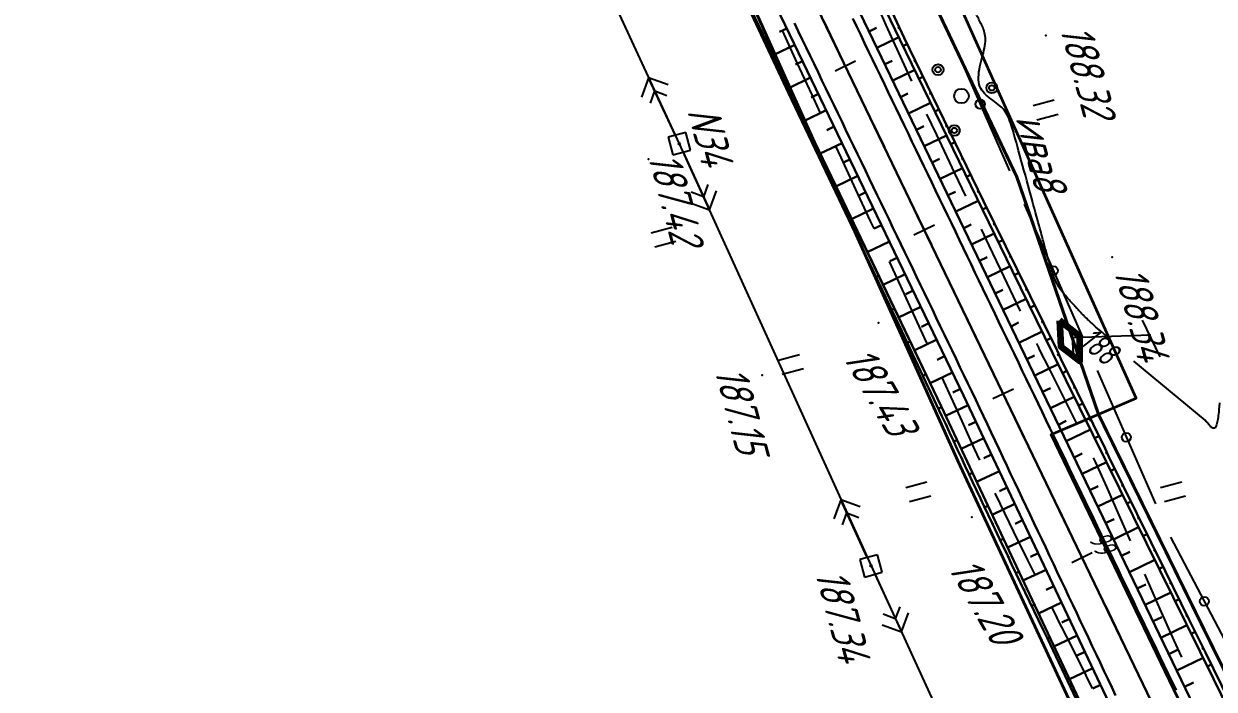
# Model space of a CAD drawing. Header units: millimetres. Extents: x -698 to 8131, y -704 to 4503.
# Drawn here: x 6525 to 6655.8, y 1940.6 to 2013.8 of the extents above; entities that cross this region are included whole.
import ezdxf

# ---------------------------------------------------------------- set-up
doc = ezdxf.new("R2010")
doc.units = ezdxf.units.MM
doc.linetypes.add('CONTI', pattern=[0])
doc.linetypes.add('STROT', pattern=[1.7, 0.5, -1.2])
for name, color, linetype, lineweight in [('10', 1, 'Continuous', 35), ('КОПИЯ_ОСЬ_13_ОТКОСЫ', 7, 'Continuous', 30), ('КОПИЯ_ОСЬ_ГРАНИЦЫ_ПОЛОС', 7, 'Continuous', 30), ('ОСЬ_ВЕРХ_ПОКРЫТИЯ_ГРАНИЦЫ_ПОЛОС', 7, 'Continuous', 30), ('ОСЬ_ВЕРХ_ПОКРЫТИЯ_ОСЬ', 1, 'Continuous', 30)]:
    doc.layers.add(name, color=color, linetype=linetype, lineweight=lineweight)
for name, color, linetype in [('_Ростелеком', 6, 'Continuous'), ('GOR_BDEFAULT', 212, 'CONTI'), ('NAD_MDEFAULT', 7, 'CONTI'), ('PI_OTDEFAULT', 172, 'CONTI'), ('PI_TTDEFAULT', 5, 'CONTI'), ('PLN_O', 7, 'CONTI'), ('SIT_LDEFAULT', 7, 'CONTI'), ('USLZNDEFAULT', 7, 'CONTI'), ('ZAPSKDEFAULT', 7, 'CONTI'), ('ОСЬ_ВЕРХ_ПОКРЫТИЯ_ОТКОСЫ', 7, 'Continuous'), ('ОСЬ_ВЕРХ_ПОКРЫТИЯ_ПИКЕТЫ', 1, 'Continuous'), ('разметка', 7, 'Continuous')]:
    doc.layers.add(name, color=color, linetype=linetype)
doc.styles.add('eskd', font='isocpeui.ttf', dxfattribs={"width": 1.2})
doc.styles.add('SHRFT', font='isocpeui.ttf', dxfattribs={"width": 3.5})
doc.styles.get("Standard").update_dxf_attribs({"font": 'isocpeui.ttf'})
doc.styles.add('STYLE1', font='isocpeui.ttf', dxfattribs={"width": 0.9})
doc.linetypes.add('кабель_связи_проект.', pattern='A,10,-1,["/",STYLE1,S=3,R=0,X=0,Y=-1.5],-4.1', length=15.1)

# ---------------------------------------------------------------- blocks, each defined once
blk = doc.blocks.new('BL_2011')
at = {"color": 0}
for p, q in [((0, 0), (0, 2.4)), ((1.6, 0), (1.6, 2.4))]:
    blk.add_line(p, q, dxfattribs=at)
blk = doc.blocks.new('BL_27')
at = {"color": 0}
for p, q in [((1, 1), (-1, 1)), ((-1, 1), (-1, -1)), ((1, -1), (1, 1)), ((-1, -1), (1, -1))]:
    blk.add_line(p, q, dxfattribs=at)
blk.add_circle((0, 0), 0.1, dxfattribs=at)
blk = doc.blocks.new('BL_2009')
at = {"color": 0}
for centre, radius in [((0, 3.46), 0.6), ((0, 3.46), 0.3), ((0, 0), 0.8), ((-3.46, -1.74), 0.6), ((3.46, -1.74), 0.6), ((-3.46, -1.74), 0.3), ((3.46, -1.74), 0.3)]:
    blk.add_circle(centre, radius, dxfattribs=at)

msp = doc.modelspace()

# ---------------------------------------------------------------- linework, layer by layer
at = {"layer": '10'}
for points in [[(6666.69, 1908.75), (6637.91, 1968.66), (6647.24, 1972.64), (6625.66, 2020.81), (6574.69, 2125.59), (6565.51, 2122.32), (6532.41, 2186.6), (6489.75, 2269.23), (6472.94, 2312.3), (6470.3, 2322.39), (6451.22, 2395.27), (6436.64, 2511.21), (6433.62, 2570.53), (6430.24, 2649.38)], [(6902.93, 1251.98), (6903.56, 1335.79), (6880.78, 1412.03), (6880.47, 1414.96), (6866.92, 1458.4), (6797.08, 1610.08), (6794.69, 1614.43), (6724.14, 1742.58), (6704.84, 1766.49), (6689.15, 1801.79), (6654.02, 1885.16), (6664.44, 1886.72), (6627.66, 1965.75), (6627.66, 1965.75), (6596.74, 2034.52), (6566.96, 2095.73), (6559.64, 2110.78), (6527.46, 2173.29), (6523.08, 2181.79), (6513.16, 2179.07), (6475.06, 2252.04), (6456.56, 2297.14)], [(6456.56, 2297.14), (6475.06, 2252.04), (6513.16, 2179.07), (6523.08, 2181.79), (6527.46, 2173.29), (6559.64, 2110.78), (6566.96, 2095.73), (6596.74, 2034.52), (6627.66, 1965.75), (6627.66, 1965.75), (6664.44, 1886.72)]]:
    msp.add_lwpolyline(points, dxfattribs=at)
at = {"layer": '_Ростелеком', "linetype": 'кабель_связи_проект.', "ltscale": 0.25}
msp.add_lwpolyline([(6672.52, 1911.19, 0.35, 0.35, 0), (6655.74, 1945.11, 0.35, 0.35, 0), (6643.12, 1970.84, 0.35, 0.35, 0), (6634.13, 1996.98, 0.35, 0.35, 0), (6619.46, 2027.85, 0.35, 0.35, 0), (6600.55, 2066.98, 0.35, 0.35, 0), (6586.81, 2094.74, 0.35, 0.35, 0), (6568.71, 2123.46, 0.35, 0.35, 0), (6553.88, 2153.14, 0.35, 0.35, 0), (6537.88, 2184.98, 0.35, 0.35, 0), (6524.26, 2212.44, 0.35, 0.35, 0), (6508.98, 2242.27, 0.35, 0.35, 0), (6496.85, 2266.47, 0.35, 0.35, 0), (6474.95, 2317.9, 0.35, 0.35, 0), (6465.47, 2351.54, 0.35, 0.35, 0), (6459.37, 2380.69, 0.35, 0.35, 0), (6453.06, 2415.3, 0.35, 0.35, 0), (6446.3, 2457.2, 0.35, 0.35, 0), (6441.7, 2495.22, 0.35, 0.35, 0), (6438.79, 2530.34, 0.35, 0.35, 0), (6435.76, 2573.92, 0.35, 0.35, 0), (6434.32, 2613.01, 0.35, 0.35, 0)], format="xyseb", dxfattribs=at)
at = {"layer": '_Ростелеком', "linetype": 'ByBlock', "lineweight": 100, "ltscale": 0.25}
msp.add_lwpolyline([(6638.82, 1981.19), (6638.96, 1978.35), (6641.05, 1976.73), (6641.06, 1979.45), (6638.82, 1981.19)], dxfattribs=at)
at = {"layer": '_Ростелеком', "ltscale": 0.25}
for points in [[(6647.89, 1981.24), (6649.85, 1977.21)], [(6648.86, 1979.58), (6640.21, 1979.3), (6640.31, 1977.61)]]:
    msp.add_lwpolyline(points, dxfattribs=at)
at = {"layer": 'GOR_BDEFAULT', "color": 212, "elevation": 188, "flags": 128}
for points in [[(6644.42, 1979.1), (6644.01, 1979.45), (6643.64, 1979.77), (6643.32, 1980.05), (6643.04, 1980.29), (6642.79, 1980.51), (6642.58, 1980.7), (6642.4, 1980.86), (6642.24, 1981), (6642.11, 1981.12), (6642, 1981.23), (6641.9, 1981.32), (6641.82, 1981.4), (6641.75, 1981.47), (6641.68, 1981.54), (6641.62, 1981.61), (6641.55, 1981.67), (6641.49, 1981.74), (6641.42, 1981.8), (6641.36, 1981.87), (6641.29, 1981.94), (6641.23, 1982.01), (6641.16, 1982.08), (6641.1, 1982.14), (6641.03, 1982.21), (6640.96, 1982.29), (6640.9, 1982.36), (6640.83, 1982.43), (6640.76, 1982.5), (6640.69, 1982.57), (6640.62, 1982.65), (6640.55, 1982.72), (6640.49, 1982.8), (6640.42, 1982.87), (6640.34, 1982.95), (6640.27, 1983.03), (6640.2, 1983.11), (6640.13, 1983.18), (6640.06, 1983.26), (6639.99, 1983.34), (6639.91, 1983.43), (6639.84, 1983.51), (6639.77, 1983.59), (6639.69, 1983.67), (6639.62, 1983.76), (6639.55, 1983.84), (6639.47, 1983.93), (6639.4, 1984.02), (6639.32, 1984.1), (6639.25, 1984.19), (6639.17, 1984.28), (6639.1, 1984.38), (6639.03, 1984.47), (6638.95, 1984.56), (6638.88, 1984.66), (6638.81, 1984.76), (6638.75, 1984.86), (6638.68, 1984.96), (6638.62, 1985.07), (6638.55, 1985.18), (6638.49, 1985.29), (6638.44, 1985.4), (6638.38, 1985.52), (6638.33, 1985.64), (6638.28, 1985.76), (6638.23, 1985.88), (6638.18, 1986.01), (6638.14, 1986.14), (6638.09, 1986.27), (6638.05, 1986.4), (6638.01, 1986.53), (6637.96, 1986.66), (6637.92, 1986.8), (6637.88, 1986.94), (6637.84, 1987.08), (6637.8, 1987.22), (6637.76, 1987.36), (6637.72, 1987.5), (6637.68, 1987.65), (6637.63, 1987.79), (6637.59, 1987.94), (6637.55, 1988.08), (6637.51, 1988.23), (6637.47, 1988.38), (6637.43, 1988.53), (6637.38, 1988.68), (6637.34, 1988.83), (6637.3, 1988.98), (6637.26, 1989.13), (6637.22, 1989.28), (6637.18, 1989.43), (6637.13, 1989.59), (6637.09, 1989.74), (6637.05, 1989.9), (6637, 1990.07), (6636.96, 1990.25), (6636.9, 1990.44), (6636.85, 1990.64), (6636.79, 1990.86), (6636.72, 1991.1), (6636.65, 1991.36), (6636.58, 1991.64), (6636.49, 1991.96), (6636.4, 1992.29), (6636.3, 1992.66), (6636.19, 1993.07), (6636.07, 1993.5), (6635.94, 1993.97), (6635.81, 1994.46), (6635.67, 1994.98), (6635.52, 1995.51), (6635.37, 1996.06), (6635.22, 1996.61), (6635.07, 1997.17), (6634.91, 1997.72), (6634.76, 1998.28), (6634.61, 1998.81), (6634.47, 1999.34), (6634.33, 1999.85), (6634.2, 2000.33), (6634.08, 2000.78), (6633.96, 2001.2), (6633.85, 2001.59), (6633.75, 2001.95), (6633.65, 2002.29), (6633.56, 2002.6), (6633.47, 2002.88), (6633.37, 2003.14), (6633.28, 2003.38), (6633.18, 2003.61), (6633.08, 2003.82), (6632.97, 2004.01), (6632.85, 2004.19), (6632.72, 2004.36), (6632.58, 2004.52), (6632.43, 2004.67), (6632.26, 2004.82), (6632.09, 2004.97), (6631.9, 2005.11), (6631.71, 2005.25), (6631.51, 2005.39), (6631.32, 2005.54), (6631.12, 2005.68), (6630.93, 2005.84), (6630.75, 2006), (6630.58, 2006.16), (6630.42, 2006.34), (6630.28, 2006.53), (6630.16, 2006.73), (6630.06, 2006.94), (6629.99, 2007.17), (6629.94, 2007.42), (6629.92, 2007.68), (6629.92, 2007.95), (6629.94, 2008.23), (6629.97, 2008.53), (6630.02, 2008.82), (6630.08, 2009.12), (6630.15, 2009.43), (6630.22, 2009.73), (6630.3, 2010.03), (6630.37, 2010.32), (6630.45, 2010.61), (6630.51, 2010.89), (6630.57, 2011.16), (6630.62, 2011.42), (6630.65, 2011.66), (6630.67, 2011.88), (6630.67, 2012.09), (6630.67, 2012.29), (6630.65, 2012.48), (6630.62, 2012.66), (6630.59, 2012.83), (6630.55, 2013), (6630.5, 2013.15), (6630.44, 2013.31), (6630.38, 2013.45), (6630.32, 2013.6), (6630.25, 2013.74), (6630.18, 2013.88), (6630.11, 2014.02), (6630.04, 2014.16), (6629.97, 2014.3), (6629.9, 2014.44), (6629.82, 2014.59), (6629.75, 2014.73), (6629.68, 2014.88), (6629.61, 2015.02), (6629.53, 2015.17), (6629.46, 2015.32), (6629.38, 2015.47), (6629.31, 2015.62), (6629.23, 2015.78), (6629.15, 2015.93), (6629.08, 2016.09), (6629, 2016.24), (6628.92, 2016.4), (6628.84, 2016.56), (6628.76, 2016.73), (6628.67, 2016.91), (6628.58, 2017.11), (6628.48, 2017.32), (6628.37, 2017.56), (6628.26, 2017.82), (6628.13, 2018.11), (6627.99, 2018.43), (6627.84, 2018.78), (6627.68, 2019.17), (6627.5, 2019.61), (6627.31, 2020.08), (6627.1, 2020.61), (6626.87, 2021.19), (6626.62, 2021.81), (6626.37, 2022.46), (6626.1, 2023.15), (6625.82, 2023.86), (6625.53, 2024.59), (6625.25, 2025.33), (6624.96, 2026.07), (6624.67, 2026.8), (6624.39, 2027.53), (6624.11, 2028.23), (6623.85, 2028.91), (6623.59, 2029.56), (6623.35, 2030.16), (6623.12, 2030.73), (6622.92, 2031.23), (6622.73, 2031.69), (6622.55, 2032.1), (6622.4, 2032.47), (6622.25, 2032.8), (6622.12, 2033.1), (6622, 2033.36), (6621.89, 2033.6), (6621.79, 2033.81), (6621.69, 2034), (6621.6, 2034.17), (6621.52, 2034.33), (6621.44, 2034.47), (6621.36, 2034.61), (6621.28, 2034.75), (6621.21, 2034.89), (6621.13, 2035.03), (6621.05, 2035.17), (6620.97, 2035.31), (6620.89, 2035.45), (6620.81, 2035.6), (6620.73, 2035.74), (6620.64, 2035.88), (6620.56, 2036.03), (6620.48, 2036.17), (6620.39, 2036.32), (6620.31, 2036.46), (6620.22, 2036.61), (6620.14, 2036.76), (6620.05, 2036.9), (6619.96, 2037.05), (6619.88, 2037.2), (6619.79, 2037.35), (6619.7, 2037.5), (6619.61, 2037.65), (6619.52, 2037.81), (6619.43, 2037.96), (6619.34, 2038.11), (6619.24, 2038.26), (6619.15, 2038.42), (6619.06, 2038.57), (6618.96, 2038.73), (6618.86, 2038.88), (6618.77, 2039.04), (6618.67, 2039.19), (6618.57, 2039.35), (6618.47, 2039.51), (6618.37, 2039.66), (6618.27, 2039.82), (6618.17, 2039.98), (6618.06, 2040.14), (6617.96, 2040.3), (6617.85, 2040.46), (6617.74, 2040.62), (6617.63, 2040.78), (6617.52, 2040.94), (6617.4, 2041.1), (6617.29, 2041.26), (6617.17, 2041.43), (6617.05, 2041.59), (6616.93, 2041.75), (6616.8, 2041.92), (6616.67, 2042.08), (6616.54, 2042.25), (6616.41, 2042.42), (6616.27, 2042.58), (6616.14, 2042.75), (6616, 2042.92), (6615.85, 2043.09), (6615.71, 2043.26), (6615.56, 2043.44), (6615.41, 2043.61), (6615.26, 2043.79), (6615.11, 2043.96), (6614.95, 2044.14), (6614.79, 2044.32), (6614.63, 2044.51), (6614.47, 2044.69), (6614.3, 2044.88), (6614.13, 2045.07), (6613.96, 2045.26), (6613.79, 2045.45), (6613.61, 2045.64), (6613.43, 2045.84), (6613.25, 2046.04), (6613.07, 2046.24), (6612.89, 2046.44), (6612.7, 2046.65), (6612.51, 2046.85), (6612.31, 2047.06), (6612.12, 2047.27), (6611.92, 2047.49), (6611.72, 2047.7), (6611.52, 2047.92), (6611.32, 2048.13), (6611.13, 2048.35), (6610.94, 2048.56), (6610.75, 2048.77), (6610.56, 2048.98), (6610.38, 2049.19), (6610.21, 2049.39), (6610.04, 2049.59), (6609.89, 2049.78), (6609.74, 2049.97), (6609.6, 2050.15), (6609.47, 2050.33), (6609.35, 2050.5), (6609.24, 2050.66), (6609.14, 2050.82), (6609.05, 2050.96), (6608.96, 2051.11), (6608.88, 2051.24), (6608.8, 2051.37), (6608.73, 2051.5), (6608.65, 2051.61), (6608.58, 2051.72), (6608.51, 2051.82), (6608.44, 2051.92), (6608.37, 2052.01), (6608.29, 2052.09), (6608.21, 2052.16), (6608.13, 2052.23), (6608.05, 2052.29), (6607.96, 2052.35), (6607.88, 2052.4), (6607.79, 2052.44), (6607.71, 2052.48), (6607.63, 2052.52), (6607.54, 2052.55), (6607.47, 2052.58), (6607.39, 2052.6), (6607.32, 2052.62), (6607.25, 2052.64), (6607.19, 2052.66), (6607.14, 2052.67)], [(6656.4, 1972.13), (6656.39, 1971.99), (6656.38, 1971.84), (6656.37, 1971.67), (6656.35, 1971.49), (6656.33, 1971.3), (6656.32, 1971.11), (6656.3, 1970.92), (6656.27, 1970.72), (6656.25, 1970.54), (6656.22, 1970.35), (6656.19, 1970.18), (6656.16, 1970.02), (6656.13, 1969.87), (6656.09, 1969.74), (6656.05, 1969.62), (6656.01, 1969.53), (6655.97, 1969.46), (6655.92, 1969.41), (6655.87, 1969.37), (6655.82, 1969.35), (6655.78, 1969.34), (6655.73, 1969.35), (6655.68, 1969.36), (6655.63, 1969.38), (6655.58, 1969.41), (6655.54, 1969.45), (6655.49, 1969.48), (6655.45, 1969.52), (6655.41, 1969.56), (6655.38, 1969.59), (6655.18, 1969.81), (6655.12, 1969.89), (6655.06, 1969.97), (6655, 1970.05), (6654.92, 1970.13), (6654.83, 1970.22), (6646.98, 1976.73)]]:
    msp.add_lwpolyline(points, dxfattribs=at)
at = {"layer": 'PI_TTDEFAULT', "color": 5}
for p in [(6637.31, 2012.53, 188.32), (6593.64, 1998.96, 187.23), (6644.6, 1988.17, 188.34), (6618.92, 1980.93, 187.43), (6606.12, 1975.18, 187.15), (6629.2, 1959.55, 187.2), (6618.1, 1954.21, 187.34)]:
    msp.add_point(p, dxfattribs=at)
at = {"layer": 'PLN_O'}
for p, q in [((6626.89, 2012.32), (6633.31, 1997.66)), ((6634.92, 1994.01), (6641.34, 1979.35)), ((6642.95, 1975.69), (6649.37, 1961.03)), ((6651.01, 1957.38), (6658.45, 1943.22))]:
    msp.add_line(p, q, dxfattribs=at)
for centre in [(6630.1, 2004.99), (6638.13, 1986.68), (6646.16, 1968.36), (6654.73, 1950.3)]:
    msp.add_circle(centre, 0.5, dxfattribs=at)
at = {"layer": 'SIT_LDEFAULT', "color": 7}
for p, q in [((6574.05, 2050.18), (6597.03, 2000.64)), ((6619.78, 2013.68), (6618.47, 2016.66)), ((6608.33, 2013.08), (6609.95, 2009.53)), ((6621.55, 2009.77), (6619.78, 2013.68)), ((6609.96, 2009.53), (6611.58, 2006.02)), ((6622.57, 2007.54), (6621.55, 2009.77)), ((6593.66, 2007.9), (6592.89, 2005.77)), ((6596.61, 2001.55), (6593.66, 2007.9)), ((6595.79, 2007.12), (6593.66, 2007.9)), ((6593.85, 2005.12), (6594.34, 2006.45)), ((6594.34, 2006.45), (6595.66, 2005.96)), ((6611.59, 2006.02), (6612.52, 2004.01)), ((6625.32, 2001.62), (6624.25, 2003.91)), ((6627.31, 1997.39), (6625.34, 2001.62)), ((6597.03, 2000.64), (6618.1, 1954.21)), ((6597.44, 1999.73), (6600.34, 1993.36)), ((6614.2, 2000.38), (6614.79, 1999.11)), ((6614.79, 1999.11), (6616.41, 1995.61)), ((6628.51, 1994.86), (6627.31, 1997.39)), ((6600.17, 1996.14), (6599.67, 1994.81)), ((6600.34, 1993.36), (6601.13, 1995.47)), ((6616.41, 1995.61), (6618.02, 1992.14)), ((6598.22, 1994.15), (6600.34, 1993.36)), ((6599.67, 1994.81), (6598.35, 1995.31)), ((6618.01, 1992.14), (6618.4, 1991.3)), ((6631.09, 1989.43), (6630.23, 1991.25)), ((6632.73, 1986), (6631.09, 1989.43)), ((6620.09, 1987.68), (6621.12, 1985.45)), ((6621.12, 1985.45), (6622.56, 1982.32)), ((6634.1, 1983.15), (6632.73, 1986)), ((6634.55, 1982.23), (6634.1, 1983.15)), ((6622.56, 1982.32), (6623.95, 1979.28)), ((6623.95, 1979.28), (6624.26, 1978.59)), ((6636.57, 1978.15), (6636.32, 1978.65)), ((6637.82, 1975.66), (6636.56, 1978.15)), ((6625.9, 1974.94), (6626.69, 1973.17)), ((6639.08, 1973.17), (6637.82, 1975.66)), ((6626.69, 1973.17), (6628.07, 1970.12)), ((6640.33, 1970.68), (6639.09, 1973.17)), ((6640.81, 1969.71), (6640.33, 1970.68)), ((6628.07, 1970.12), (6629.45, 1967.07)), ((6629.45, 1967.07), (6630.02, 1965.83)), ((6642.76, 1965.66), (6642.55, 1966.11)), ((6644.01, 1962.91), (6642.76, 1965.66)), ((6645.38, 1959.8), (6644.01, 1962.91)), ((6614.79, 1961.49), (6614, 1959.38)), ((6617.69, 1955.12), (6614.79, 1961.49)), ((6616.91, 1960.7), (6614.79, 1961.49)), ((6631.71, 1962.21), (6632.28, 1961.01)), ((6632.28, 1961.01), (6633.76, 1957.96)), ((6614.96, 1958.71), (6615.46, 1960.04)), ((6615.46, 1960.04), (6616.78, 1959.54)), ((6646.61, 1956.97), (6645.38, 1959.8)), ((6633.76, 1957.96), (6635.3, 1954.85)), ((6618.1, 1954.21), (6639.56, 1907.53)), ((6635.3, 1954.85), (6636.12, 1953.22)), ((6618.52, 1953.3), (6621.44, 1946.94)), ((6648.35, 1952.95), (6648.2, 1953.3)), ((6649.89, 1949.43), (6648.35, 1952.95)), ((6621.26, 1949.72), (6620.77, 1948.4)), ((6637.93, 1949.66), (6638.51, 1948.52)), ((6620.77, 1948.4), (6619.45, 1948.89)), ((6621.44, 1946.94), (6622.23, 1949.06)), ((6638.5, 1948.52), (6640.12, 1945.33)), ((6651.42, 1946), (6649.89, 1949.43)), ((6619.32, 1947.73), (6621.44, 1946.94)), ((6652.27, 1944.16), (6651.42, 1946)), ((6640.12, 1945.33), (6641.73, 1942.14)), ((6641.72, 1942.14), (6642.42, 1940.73))]:
    msp.add_line(p, q, dxfattribs=at)
at = {"layer": 'КОПИЯ_ОСЬ_13_ОТКОСЫ'}
for points in [[(6475.45, 2276.76), (6476.46, 2274.56), (6477.73, 2271.81), (6479.99, 2267.02), (6482.27, 2262.24), (6484.46, 2257.71), (6487.54, 2251.39), (6498.35, 2229.37), (6502.39, 2221.1), (6515.68, 2194.21), (6529.09, 2167.37), (6574.09, 2078.06), (6591.89, 2042.25), (6596.49, 2032.88), (6601.05, 2023.48), (6614.21, 1996), (6625.8, 1971.76), (6643.24, 1934.65)], [(6475.45, 2276.76), (6476.46, 2274.56), (6477.73, 2271.81), (6479.99, 2267.02), (6482.27, 2262.24), (6484.46, 2257.71), (6487.54, 2251.39), (6498.35, 2229.37), (6502.39, 2221.1), (6515.68, 2194.21), (6529.09, 2167.37), (6574.09, 2078.06), (6591.89, 2042.25), (6596.49, 2032.88), (6601.05, 2023.48), (6614.22, 1996), (6625.8, 1971.76), (6643.24, 1934.65)], [(6487.7, 2277.54), (6488.94, 2274.83), (6490.2, 2272.12), (6491.46, 2269.41), (6492.73, 2266.71), (6494.23, 2263.56), (6496.59, 2258.61), (6499.2, 2253.22), (6504.01, 2243.34), (6601.82, 2046.1), (6606.03, 2037.54), (6610.2, 2028.96), (6616.4, 2016.08), (6666.06, 1912.88)], [(6479.29, 2276.08), (6481.06, 2272.25), (6482.56, 2269.06), (6484.06, 2265.88), (6485.8, 2262.26), (6487.63, 2258.47), (6489.53, 2254.59), (6493.29, 2246.95), (6594.65, 2042.56), (6598.85, 2034.03), (6603, 2025.48), (6609.19, 2012.61), (6628.28, 1972.95), (6658.63, 1908.77)], [(6495.95, 2266.05), (6496.36, 2265.14), (6498.54, 2260.67), (6501.85, 2253.97), (6506.53, 2244.59), (6511.04, 2235.66), (6515.18, 2227.45), (6528.58, 2200.6), (6541.84, 2173.69), (6594.91, 2066.07), (6605.05, 2045.57), (6608.2, 2039.13), (6611.34, 2032.69), (6614.66, 2025.81), (6621.28, 2012.09), (6633.64, 1986.63), (6638.04, 1977.65), (6655.75, 1941.78), (6668.93, 1914.81)], [(6541.84, 2173.69), (6594.91, 2066.07), (6605.05, 2045.57), (6608.2, 2039.13), (6611.34, 2032.69), (6614.66, 2025.81), (6621.28, 2012.09), (6633.64, 1986.63), (6638.04, 1977.65), (6655.75, 1941.78), (6668.93, 1914.81)], [(6569.18, 2120.28), (6578.08, 2102.37), (6586.95, 2084.44), (6595.74, 2066.48), (6604.57, 2048.53), (6608.94, 2039.49), (6613.27, 2030.44), (6621.73, 2012.3), (6630.46, 1994.31), (6634.14, 1986.87), (6638.55, 1977.89), (6638.98, 1976.99), (6642.51, 1969.81), (6643.83, 1967.11), (6644.26, 1966.21), (6650.44, 1953.65), (6653.08, 1948.26), (6654.85, 1944.67), (6656.62, 1941.09), (6657.07, 1940.19)], [(6600.57, 2024.3), (6609.04, 2006.19), (6621.19, 1980.63), (6625.89, 1970.69), (6626.31, 1969.78), (6626.73, 1968.88), (6627.16, 1967.97), (6627.58, 1967.06), (6628, 1966.16), (6628.43, 1965.25), (6628.86, 1964.35), (6629.27, 1963.44), (6630.13, 1961.63), (6630.55, 1960.73), (6630.98, 1959.82), (6631.41, 1958.92), (6632.27, 1957.11), (6633.13, 1955.31), (6633.56, 1954.4), (6637.02, 1947.19), (6637.45, 1946.29), (6640.04, 1940.88), (6641.32, 1938.16)], [(6605.82, 2013.08), (6605.87, 2013.11)], [(6608.85, 2013.33), (6608.05, 2012.95)], [(6617.89, 2012.99), (6618.69, 2013.38)], [(6621.21, 2013.41), (6621.05, 2013.34)], [(6606.66, 2011.27), (6606.86, 2011.36)], [(6609.71, 2011.53), (6607.33, 2010.38)], [(6618.75, 2011.19), (6621.16, 2012.35)], [(6622.06, 2011.6), (6621.62, 2011.39)], [(6607.51, 2009.46), (6607.57, 2009.49)], [(6610.58, 2009.72), (6609.79, 2009.34)], [(6619.62, 2009.39), (6620.42, 2009.77)], [(6620.49, 2007.59), (6622.9, 2008.75)], [(6622.94, 2009.8), (6622.79, 2009.73)], [(6608.36, 2007.65), (6608.58, 2007.75)], [(6611.45, 2007.92), (6609.06, 2006.77)], [(6623.81, 2008), (6623.37, 2007.79)], [(6612.32, 2006.12), (6611.52, 2005.74)], [(6621.36, 2005.78), (6622.16, 2006.17)], [(6624.68, 2006.21), (6624.54, 2006.13)], [(6609.21, 2005.84), (6609.28, 2005.87)], [(6622.22, 2003.98), (6624.65, 2005.15)], [(6610.07, 2004.03), (6610.31, 2004.15)], [(6613.18, 2004.32), (6610.78, 2003.16)], [(6625.56, 2004.41), (6625.12, 2004.19)], [(6610.92, 2002.23), (6611.01, 2002.26)], [(6614.05, 2002.52), (6613.25, 2002.13)], [(6623.09, 2002.18), (6623.9, 2002.57)], [(6626.43, 2002.61), (6626.28, 2002.54)], [(6614.92, 2000.71), (6612.51, 1999.56)], [(6623.96, 2000.38), (6626.4, 2001.55)], [(6627.31, 2000.81), (6626.86, 2000.59)], [(6611.78, 2000.42), (6612.04, 2000.54)], [(6612.64, 1998.61), (6612.73, 1998.65)], [(6615.79, 1998.91), (6614.98, 1998.53)], [(6624.82, 1998.58), (6625.64, 1998.97)], [(6628.18, 1999.01), (6628.03, 1998.94)], [(6613.5, 1996.81), (6613.77, 1996.93)], [(6616.65, 1997.11), (6614.24, 1995.95)], [(6625.69, 1996.77), (6628.14, 1997.95)], [(6629.05, 1997.21), (6628.61, 1997)], [(6614.36, 1995), (6614.45, 1995.04)], [(6617.52, 1995.31), (6616.72, 1994.92)], [(6626.56, 1994.97), (6627.38, 1995.36)], [(6627.43, 1993.17), (6629.89, 1994.36)], [(6629.93, 1995.41), (6629.78, 1995.34)], [(6615.22, 1993.19), (6615.49, 1993.33)], [(6618.39, 1993.5), (6615.97, 1992.34)], [(6630.8, 1993.61), (6630.36, 1993.39)], [(6619.25, 1991.7), (6618.45, 1991.31)], [(6628.29, 1991.37), (6629.11, 1991.76)], [(6631.69, 1991.82), (6631.54, 1991.75)], [(6616.08, 1991.39), (6616.17, 1991.43)], [(6629.16, 1989.56), (6631.64, 1990.76)], [(6616.94, 1989.58), (6617.22, 1989.72)], [(6620.12, 1989.9), (6617.69, 1988.73)], [(6632.58, 1990.03), (6632.11, 1989.8)], [(6617.79, 1987.78), (6617.89, 1987.82)], [(6620.99, 1988.1), (6620.18, 1987.71)], [(6630.03, 1987.76), (6630.85, 1988.16)], [(6633.47, 1988.24), (6633.31, 1988.16)], [(6621.86, 1986.3), (6619.42, 1985.12)], [(6630.89, 1985.96), (6633.39, 1987.16)], [(6634.35, 1986.44), (6633.85, 1986.2)], [(6618.65, 1985.97), (6618.94, 1986.11)], [(6619.51, 1984.16), (6619.61, 1984.21)], [(6622.72, 1984.49), (6621.91, 1984.1)], [(6631.76, 1984.16), (6632.59, 1984.56)], [(6635.23, 1984.65), (6635.07, 1984.57)], [(6620.37, 1982.36), (6620.67, 1982.5)], [(6623.59, 1982.69), (6621.14, 1981.51)], [(6632.63, 1982.36), (6635.14, 1983.57)], [(6636.11, 1982.85), (6635.61, 1982.61)], [(6636.99, 1981.06), (6636.83, 1980.97)], [(6621.23, 1980.55), (6621.33, 1980.6)], [(6624.46, 1980.89), (6623.64, 1980.5)], [(6633.5, 1980.55), (6634.33, 1980.96)], [(6634.36, 1978.75), (6636.9, 1979.97)], [(6622.08, 1978.74), (6622.39, 1978.89)], [(6625.32, 1979.09), (6622.86, 1977.9)], [(6637.87, 1979.26), (6637.37, 1979.01)], [(6626.19, 1977.28), (6625.37, 1976.89)], [(6635.23, 1976.95), (6636.08, 1977.36)], [(6638.75, 1977.46), (6638.58, 1977.38)], [(6622.94, 1976.93), (6623.04, 1976.98)], [(6636.1, 1975.15), (6638.67, 1976.38)], [(6623.79, 1975.13), (6624.12, 1975.28)], [(6627.06, 1975.48), (6624.59, 1974.29)], [(6639.63, 1975.67), (6639.14, 1975.42)], [(6624.65, 1973.32), (6624.76, 1973.37)], [(6627.93, 1973.68), (6627.1, 1973.28)], [(6636.96, 1973.34), (6637.82, 1973.76)], [(6640.51, 1973.87), (6640.35, 1973.79)], [(6628.79, 1971.87), (6626.3, 1970.7)], [(6637.83, 1971.54), (6640.44, 1972.8)], [(6641.4, 1972.08), (6640.91, 1971.84)], [(6625.51, 1971.51), (6625.84, 1971.67)], [(6626.35, 1969.7), (6626.46, 1969.75)], [(6629.64, 1970.07), (6628.81, 1969.67)], [(6638.7, 1969.74), (6639.57, 1970.16)], [(6642.28, 1970.28), (6642.12, 1970.2)], [(6627.2, 1967.89), (6627.55, 1968.05)], [(6630.5, 1968.26), (6628, 1967.08)], [(6639.57, 1967.94), (6642.21, 1969.21)], [(6643.16, 1968.49), (6642.68, 1968.25)], [(6644.03, 1966.69), (6643.87, 1966.61)], [(6628.04, 1966.07), (6628.15, 1966.13)], [(6631.35, 1966.45), (6630.52, 1966.06)], [(6640.43, 1966.14), (6641.31, 1966.56)], [(6641.3, 1964.33), (6643.98, 1965.62)], [(6628.89, 1964.26), (6629.25, 1964.43)], [(6632.21, 1964.64), (6629.7, 1963.46)], [(6644.91, 1964.89), (6644.45, 1964.66)], [(6633.06, 1962.83), (6632.23, 1962.44)], [(6642.17, 1962.53), (6643.06, 1962.96)], [(6645.8, 1963.1), (6645.64, 1963.02)], [(6629.74, 1962.45), (6629.86, 1962.51)], [(6643.03, 1960.73), (6645.75, 1962.03)], [(6630.59, 1960.64), (6630.95, 1960.81)], [(6633.92, 1961.03), (6631.4, 1959.84)], [(6646.68, 1961.3), (6646.22, 1961.08)], [(6631.45, 1958.84), (6631.57, 1958.89)], [(6634.77, 1959.22), (6633.93, 1958.82)], [(6643.9, 1958.93), (6644.81, 1959.36)], [(6647.56, 1959.51), (6647.41, 1959.43)], [(6644.77, 1957.12), (6647.52, 1958.45)], [(6648.44, 1957.71), (6647.99, 1957.49)], [(6632.31, 1957.03), (6632.65, 1957.19)], [(6635.63, 1957.41), (6633.1, 1956.22)], [(6633.17, 1955.22), (6633.28, 1955.28)], [(6636.48, 1955.6), (6635.64, 1955.21)], [(6645.64, 1955.32), (6646.55, 1955.76)], [(6646.5, 1953.52), (6649.29, 1954.86)], [(6649.32, 1955.92), (6649.17, 1955.84)], [(6634.03, 1953.42), (6634.35, 1953.57)], [(6637.34, 1953.79), (6634.8, 1952.6)], [(6650.21, 1954.12), (6649.76, 1953.9)], [(6651.09, 1952.33), (6650.94, 1952.25)], [(6634.9, 1951.62), (6635, 1951.67)], [(6638.19, 1951.99), (6637.35, 1951.59)], [(6647.37, 1951.72), (6648.3, 1952.16)], [(6648.24, 1949.92), (6651.06, 1951.27)], [(6635.76, 1949.81), (6636.05, 1949.95)], [(6639.05, 1950.18), (6636.51, 1948.98)], [(6651.97, 1950.53), (6651.53, 1950.32)], [(6639.9, 1948.37), (6639.06, 1947.97)], [(6649.11, 1948.11), (6650.05, 1948.57)], [(6652.85, 1948.74), (6652.7, 1948.66)], [(6636.63, 1948.01), (6636.72, 1948.06)], [(6649.97, 1946.31), (6652.83, 1947.69)], [(6637.49, 1946.21), (6637.75, 1946.33)], [(6640.76, 1946.56), (6638.21, 1945.36)], [(6653.73, 1946.94), (6653.3, 1946.73)], [(6638.35, 1944.4), (6638.44, 1944.44)], [(6641.61, 1944.76), (6640.76, 1944.35)], [(6650.84, 1944.51), (6651.79, 1944.97)], [(6654.61, 1945.15), (6654.47, 1945.08)], [(6651.71, 1942.71), (6654.6, 1944.1)], [(6655.5, 1943.35), (6655.07, 1943.14)], [(6639.21, 1942.6), (6639.45, 1942.71)], [(6642.47, 1942.95), (6639.91, 1941.74)], [(6640.08, 1940.79), (6640.15, 1940.83)], [(6643.32, 1941.14), (6642.47, 1940.74)], [(6652.57, 1940.9), (6653.54, 1941.37)]]:
    msp.add_lwpolyline(points, dxfattribs=at)
at = {"layer": 'КОПИЯ_ОСЬ_ГРАНИЦЫ_ПОЛОС'}
msp.add_lwpolyline([(6651.64, 1940.55), (6651.2, 1941.45), (6650.77, 1942.35), (6650.34, 1943.25), (6649.9, 1944.16), (6649.47, 1945.06), (6649.04, 1945.96), (6648.6, 1946.86), (6648.17, 1947.76), (6647.74, 1948.66), (6647.3, 1949.56), (6646.87, 1950.46), (6646.44, 1951.36), (6646, 1952.26), (6645.57, 1953.16), (6645.14, 1954.06), (6644.7, 1954.96), (6644.27, 1955.86), (6643.84, 1956.76), (6643.4, 1957.66), (6642.97, 1958.57), (6642.54, 1959.47), (6642.1, 1960.37), (6641.67, 1961.27), (6641.24, 1962.17), (6640.8, 1963.07), (6640.37, 1963.97), (6639.93, 1964.87), (6639.5, 1965.77), (6639.07, 1966.67), (6638.63, 1967.57), (6638.2, 1968.47), (6637.77, 1969.37), (6637.33, 1970.27), (6636.9, 1971.17), (6636.47, 1972.07), (6636.03, 1972.97), (6635.6, 1973.88), (6635.17, 1974.78), (6634.73, 1975.68), (6634.3, 1976.58), (6633.87, 1977.48), (6633.43, 1978.38), (6633, 1979.28), (6632.57, 1980.18), (6632.13, 1981.08), (6631.7, 1981.98), (6631.27, 1982.88), (6630.83, 1983.78), (6630.4, 1984.68), (6629.97, 1985.58), (6629.53, 1986.48), (6629.1, 1987.38), (6628.67, 1988.29), (6628.23, 1989.19), (6627.8, 1990.09), (6627.37, 1990.99), (6626.93, 1991.89), (6626.5, 1992.79), (6626.07, 1993.69), (6625.63, 1994.59), (6625.2, 1995.49), (6624.77, 1996.39), (6624.33, 1997.29), (6623.9, 1998.19), (6623.47, 1999.09), (6623.03, 1999.99), (6622.6, 2000.89), (6622.17, 2001.79), (6621.73, 2002.7), (6621.3, 2003.6), (6620.87, 2004.5), (6620.43, 2005.4), (6620, 2006.3), (6619.57, 2007.2), (6619.13, 2008.1), (6618.7, 2009), (6618.27, 2009.9), (6617.83, 2010.8), (6617.4, 2011.7), (6616.97, 2012.6), (6616.53, 2013.5), (6616.1, 2014.4)], dxfattribs=at)
at = {"layer": 'ОСЬ_ВЕРХ_ПОКРЫТИЯ_ГРАНИЦЫ_ПОЛОС'}
for points in [[(6487.7, 2277.54), (6488.94, 2274.83), (6490.2, 2272.12), (6491.46, 2269.41), (6492.73, 2266.71), (6494.23, 2263.56), (6496.59, 2258.61), (6499.2, 2253.22), (6504.01, 2243.34), (6601.82, 2046.1), (6606.03, 2037.54), (6610.2, 2028.96), (6616.4, 2016.08), (6666.06, 1912.88)], [(6479.29, 2276.08), (6481.06, 2272.25), (6482.56, 2269.06), (6484.06, 2265.88), (6485.8, 2262.26), (6487.63, 2258.47), (6489.53, 2254.59), (6493.29, 2246.95), (6594.65, 2042.56), (6598.85, 2034.03), (6603, 2025.48), (6609.19, 2012.61), (6628.28, 1972.95), (6658.63, 1908.77)], [(6644.98, 1939.97), (6644.56, 1940.88), (6644.13, 1941.78), (6643.7, 1942.68), (6643.28, 1943.58), (6642.85, 1944.49), (6642.42, 1945.39), (6641.99, 1946.29), (6641.57, 1947.2), (6641.14, 1948.1), (6640.71, 1949), (6640.29, 1949.91), (6639.86, 1950.81), (6639.43, 1951.71), (6639, 1952.61), (6638.58, 1953.52), (6638.15, 1954.42), (6637.72, 1955.32), (6637.3, 1956.23), (6636.87, 1957.13), (6636.44, 1958.03), (6636.01, 1958.93), (6635.59, 1959.84), (6635.16, 1960.74), (6634.73, 1961.64), (6634.31, 1962.55), (6633.88, 1963.45), (6633.45, 1964.35), (6633.02, 1965.26), (6632.6, 1966.16), (6632.17, 1967.06), (6631.74, 1967.96), (6631.32, 1968.87), (6630.89, 1969.77), (6630.46, 1970.67), (6630.03, 1971.58), (6629.61, 1972.48), (6629.18, 1973.38), (6628.75, 1974.28), (6628.31, 1975.18), (6627.88, 1976.08), (6627.45, 1976.99), (6627.01, 1977.89), (6626.58, 1978.79), (6626.15, 1979.69), (6625.71, 1980.59), (6625.28, 1981.49), (6624.85, 1982.39), (6624.41, 1983.29), (6623.98, 1984.19), (6623.55, 1985.09), (6623.11, 1985.99), (6622.68, 1986.89), (6622.24, 1987.79), (6621.81, 1988.69), (6621.38, 1989.6), (6620.94, 1990.5), (6620.51, 1991.4), (6620.08, 1992.3), (6619.64, 1993.2), (6619.21, 1994.1), (6618.78, 1995), (6618.34, 1995.9), (6617.91, 1996.8), (6617.48, 1997.7), (6617.04, 1998.6), (6616.61, 1999.5), (6616.18, 2000.4), (6615.74, 2001.3), (6615.31, 2002.2), (6614.88, 2003.11), (6614.44, 2004.01), (6614.01, 2004.91), (6613.58, 2005.81), (6613.14, 2006.71), (6612.71, 2007.61), (6612.28, 2008.51), (6611.84, 2009.41), (6611.41, 2010.31), (6610.98, 2011.21), (6610.54, 2012.11), (6610.11, 2013.01), (6609.68, 2013.91)]]:
    msp.add_lwpolyline(points, dxfattribs=at)
at = {"layer": 'ОСЬ_ВЕРХ_ПОКРЫТИЯ_ОСЬ'}
msp.add_lwpolyline([(6483.59, 2276.3), (6484.42, 2274.51), (6485.26, 2272.71), (6486.1, 2270.92), (6486.95, 2269.14), (6487.8, 2267.35), (6488.65, 2265.57), (6489.94, 2262.89), (6491.23, 2260.22), (6492.53, 2257.56), (6494.27, 2254), (6496.46, 2249.57), (6500.41, 2241.59), (6500.41, 2241.59), (6597.16, 2046.5), (6597.16, 2046.5, -0.002974), (6607.87, 2024.59), (6607.87, 2024.59), (6660.06, 1916.14)], format="xyb", dxfattribs=at)
at = {"layer": 'ОСЬ_ВЕРХ_ПОКРЫТИЯ_ОТКОСЫ'}
msp.add_lwpolyline([(6627.22, 1975.15), (6628.28, 1972.95), (6658.63, 1908.77), (6661.53, 1902.55), (6663.7, 1897.02), (6664.23, 1895.63), (6664.75, 1894.24), (6665.1, 1893.32), (6665.87, 1891.51), (6667.6, 1887.42), (6668.95, 1884.09), (6670.58, 1879.97), (6672.52, 1874.94), (6673.19, 1873.15), (6674.2, 1870.46), (6675.82, 1866.12)], dxfattribs=at)
at = {"layer": 'ОСЬ_ВЕРХ_ПОКРЫТИЯ_ПИКЕТЫ'}
for p, q in [((6614.15, 2008.65), (6616.4, 2009.74)), ((6622.82, 1990.63), (6625.07, 1991.72)), ((6631.49, 1972.61), (6633.75, 1973.69)), ((6640.17, 1954.59), (6642.42, 1955.67)), ((6640.17, 1954.59), (6642.42, 1955.67))]:
    msp.add_line(p, q, dxfattribs=at)
at = {"layer": 'разметка', "linetype": 'STROT', "lineweight": 30, "ltscale": 7}
msp.add_lwpolyline([(6424, 2664.58), (6427.83, 2578.04, 0.00256), (6430.11, 2531.85, 0.014826), (6434.62, 2478.29, 0.010268), (6438.13, 2452.28, 0.009124), (6446.96, 2401.8, 0.030208), (6464.07, 2325.5, 0.031045), (6482.56, 2278.54, 0.007877), (6500.41, 2241.59), (6597.29, 2046.24, -0.002974), (6607.74, 2024.86), (6661.14, 1913.88, -0.030398), (6679.8, 1870.06), (6707.86, 1794.65, 0.046344), (6739.83, 1725.56), (6778.23, 1656.98, -0.011361), (6820.82, 1576.7), (6851.8, 1514.95, -0.022225), (6868.88, 1478.19, -0.0221), (6881.77, 1439.92, -0.002395), (6890.45, 1411.13, -0.036323), (6905.95, 1344.28, -0.038365), (6909.42, 1253.17)], format="xyb", dxfattribs=at)

# ---------------------------------------------------------------- block references
at = {"layer": 'USLZNDEFAULT', "color": 7, "rotation": 285}
for name, p in [('BL_2009', (6628.04, 2005.89)), ('BL_27', (6597.03, 2000.64)), ('BL_27', (6618.1, 1954.21))]:
    msp.add_blockref(name, p, dxfattribs=at)
at = {"layer": 'ZAPSKDEFAULT', "color": 7, "rotation": 285}
for p in [(6635.93, 2004.83), (6593.93, 1990.83), (6607.93, 1976.83), (6621.93, 1962.83), (6649.93, 1962.83)]:
    msp.add_blockref('BL_2011', p, dxfattribs=at)

# ---------------------------------------------------------------- texts
at = {"layer": 'GOR_BDEFAULT', "color": 212, "style": 'SHRFT', "width": 0.75}
msp.add_text('188', height=2.625, rotation=319.5778, dxfattribs=at).set_placement((6640.87, 1978.67, 188))
at = {"layer": 'NAD_MDEFAULT', "color": 7, "style": 'eskd', "oblique": 10, "width": 0.8}
for s, p in [('N34', (6597.85, 2004.28)), ('ива8', (6633.96, 2003.51))]:
    msp.add_text(s, height=3.5, rotation=285, dxfattribs=at).set_placement(p)
at = {"layer": 'PI_OTDEFAULT', "color": 172, "style": 'eskd', "oblique": 10, "width": 0.8}
for s, rotation, p in [('188.32', 285, (6638.82, 2013.35)), ('187.42', 285, (6593.54, 1999.32)), ('188.34', 285, (6644.75, 1986.73)), ('187.43', 300, (6614.92, 1977.19)), ('187.15', 285, (6600.85, 1975.76)), ('187.20', 300, (6626.49, 1954.01)), ('187.34', 285, (6611.91, 1953.48))]:
    msp.add_text(s, height=3.5, rotation=rotation, dxfattribs=at).set_placement(p)
at = {"layer": 'ОСЬ_ВЕРХ_ПОКРЫТИЯ_ПИКЕТЫ', "width": 0.6}
msp.add_text('99', height=2.5, rotation=295.6974, dxfattribs=at).set_placement((6641.99, 1957.13))

doc.saveas('drawing.dxf')
